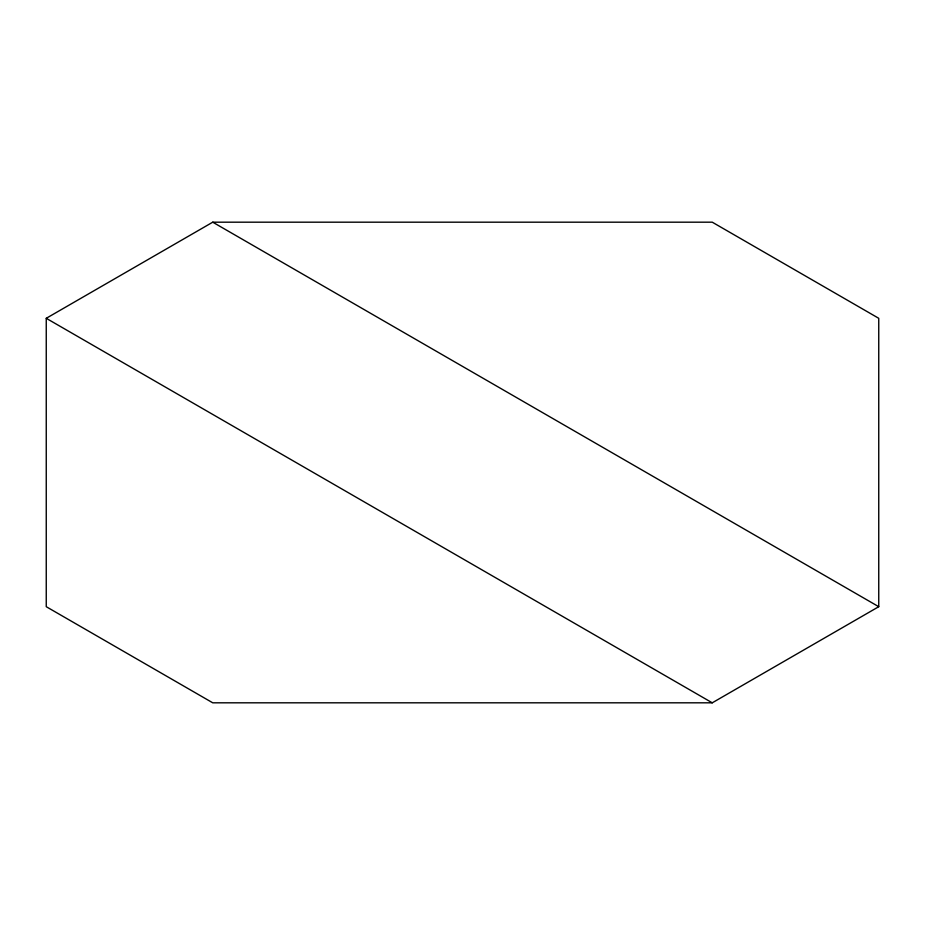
<?xml version="1.0" encoding="UTF-8"?>
<svg xmlns="http://www.w3.org/2000/svg" width="925" height="925" viewBox="0 0 925 925"><rect width="100%" height="100%" fill="white"/><g stroke="black" fill="none" stroke-linecap="round" stroke-linejoin="round"><path stroke-width="1.39" d="M46.25 318.304L212.75 222.185L712.25 222.185L878.75 318.304L878.75 606.696L712.25 702.815L212.75 702.815L46.25 606.696L46.25 318.304L712.25 702.815M212.75 222.185L878.75 606.696"/></g></svg>
